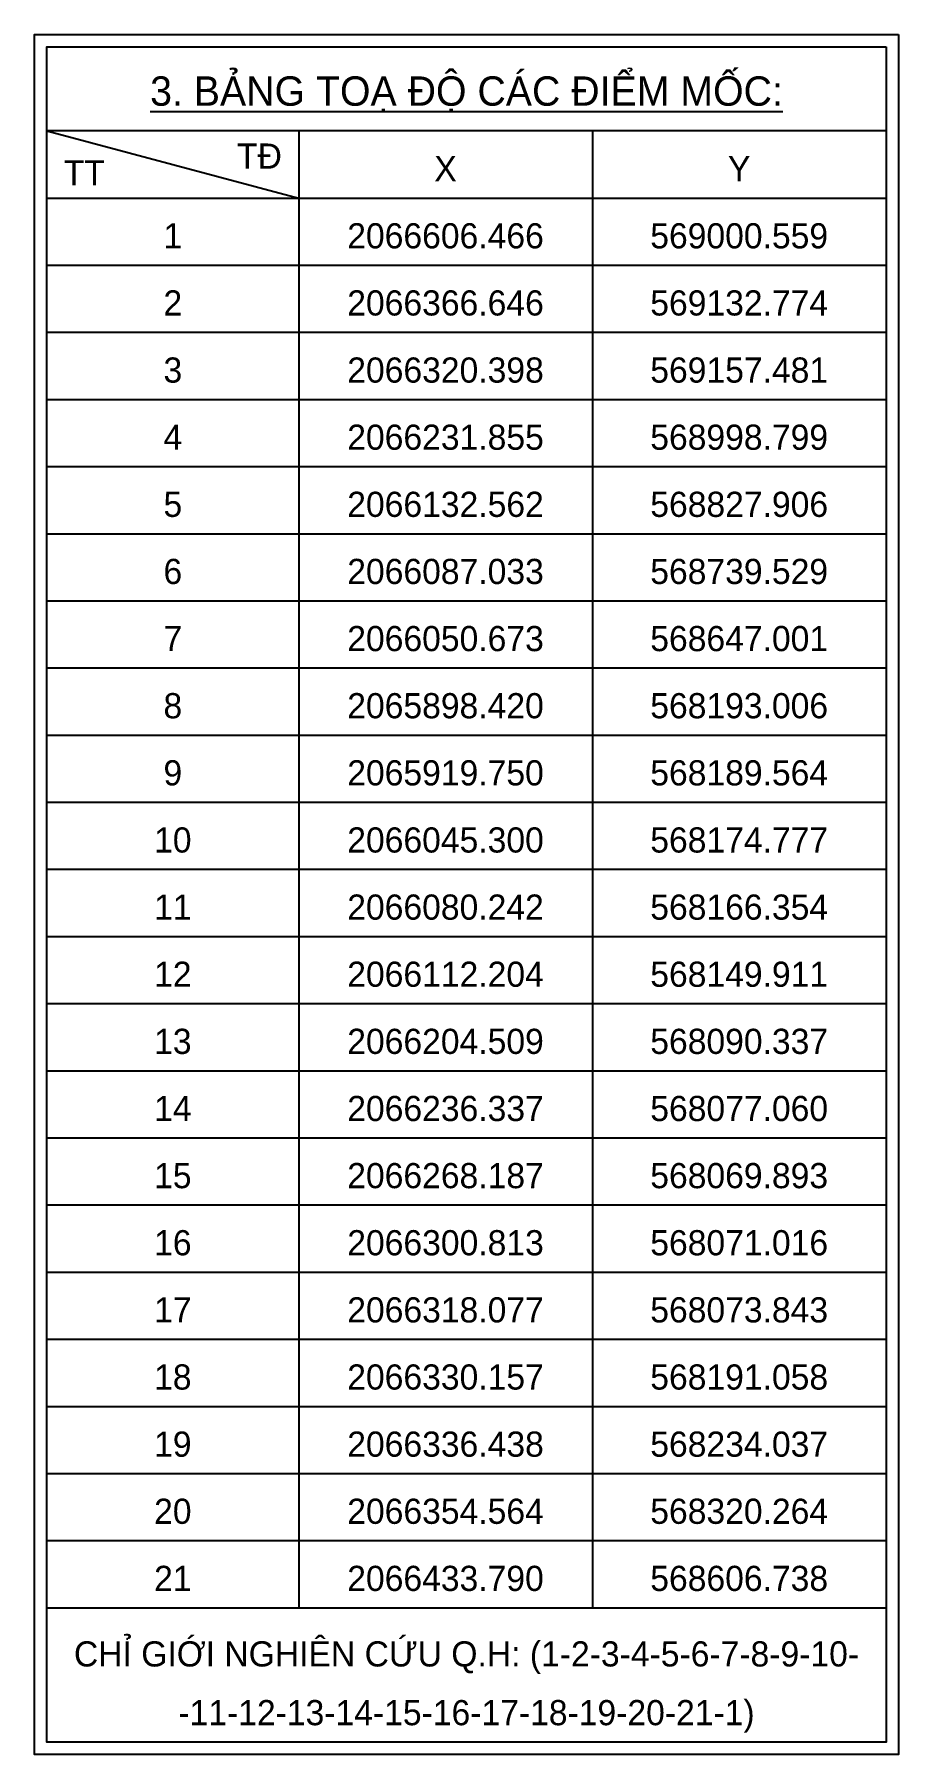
# Model space of a CAD drawing. Header units: millimetres. Extents: x 0 to 571985, y 0 to 2066666.
# Drawn here: x 571831.4 to 571985.4, y 2066175.3 to 2066481.7 of the extents above; entities that cross this region are included whole.
import ezdxf
from ezdxf.enums import TextEntityAlignment as Align

# ---------------------------------------------------------------- set-up
doc = ezdxf.new("R2010")
doc.units = ezdxf.units.MM
doc.layers.add('ghi_chu', color=7, linetype='Continuous')
doc.styles.add('avantH', font='', dxfattribs={"height": 10})
doc.styles.get('avantH').set_extended_font_data('.VnAvantH')

# ---------------------------------------------------------------- blocks, each defined once
blk = doc.blocks.new('ghi_Eu-bg toa do')
at = {"color": 32}
blk.add_wipeout([(-103, 205), (0, 205), (0, 0), (-103, 0)], dxfattribs=at).dxf.layer = 'ghi_chu'
at = {"layer": 'ghi_chu', "color": 32, "lineweight": -2}
blk.add_lwpolyline([(0, 205), (0, 0), (-103, 0), (-103, 205)], close=True, dxfattribs=at)
at = {"layer": 'ghi_chu', "lineweight": -2}
blk.add_lwpolyline([(-1.5, 203.5), (-1.5, 1.5), (-101.5, 1.5), (-101.5, 203.5)], close=True, dxfattribs=at)
at = {"layer": 'ghi_chu', "color": 32, "lineweight": -2}
for points in [[(-101.5, 193.5), (-71.5, 185.5)], [(-71.5, 193.5), (-71.5, 17.5)], [(-36.5, 193.5), (-36.5, 17.5)], [(-101.5, 185.5), (-1.5, 185.5)], [(-101.5, 177.5), (-1.5, 177.5)], [(-101.5, 169.5), (-1.5, 169.5)], [(-101.5, 161.5), (-1.5, 161.5)], [(-101.5, 153.5), (-1.5, 153.5)], [(-101.5, 145.5), (-1.5, 145.5)], [(-101.5, 137.5), (-1.5, 137.5)], [(-101.5, 129.5), (-1.5, 129.5)], [(-101.5, 121.5), (-1.5, 121.5)], [(-101.5, 113.5), (-1.5, 113.5)], [(-101.5, 105.5), (-1.5, 105.5)], [(-101.5, 97.5), (-1.5, 97.5)], [(-101.5, 89.5), (-1.5, 89.5)], [(-101.5, 81.5), (-1.5, 81.5)], [(-101.5, 73.5), (-1.5, 73.5)], [(-101.5, 65.5), (-1.5, 65.5)], [(-101.5, 57.5), (-1.5, 57.5)], [(-101.5, 49.5), (-1.5, 49.5)], [(-101.5, 41.5), (-1.5, 41.5)], [(-101.5, 33.5), (-1.5, 33.5)], [(-101.5, 25.5), (-1.5, 25.5)]]:
    blk.add_lwpolyline(points, dxfattribs=at)
at = {"layer": 'ghi_chu', "lineweight": -2}
for points in [[(-1.5, 193.5), (-101.5, 193.5)], [(-101.5, 17.5), (-1.5, 17.5)]]:
    blk.add_lwpolyline(points, dxfattribs=at)
at = {"layer": 'ghi_chu', "lineweight": -2, "style": 'avantH'}
for s, height, p in [('%%U3. b¶ng to¹ ®é c¸c ®iÓm mèc:', 3.5, (-51.5, 196.5)), ('x', 3, (-54, 187.5)), ('y', 3, (-19, 187.5)), ('1', 3, (-86.5, 179.5)), ('2066606.466', 3, (-54, 179.5)), ('569000.559', 3, (-19, 179.5)), ('2', 3, (-86.5, 171.5)), ('2066366.646', 3, (-54, 171.5)), ('569132.774', 3, (-19, 171.5)), ('3', 3, (-86.5, 163.5)), ('2066320.398', 3, (-54, 163.5)), ('569157.481', 3, (-19, 163.5)), ('4', 3, (-86.5, 155.5)), ('2066231.855', 3, (-54, 155.5)), ('568998.799', 3, (-19, 155.5)), ('5', 3, (-86.5, 147.5)), ('2066132.562', 3, (-54, 147.5)), ('568827.906', 3, (-19, 147.5)), ('6', 3, (-86.5, 139.5)), ('2066087.033', 3, (-54, 139.5)), ('568739.529', 3, (-19, 139.5)), ('7', 3, (-86.5, 131.5)), ('2066050.673', 3, (-54, 131.5)), ('568647.001', 3, (-19, 131.5)), ('8', 3, (-86.5, 123.5)), ('2065898.420', 3, (-54, 123.5)), ('568193.006', 3, (-19, 123.5)), ('9', 3, (-86.5, 115.5)), ('2065919.750', 3, (-54, 115.5)), ('568189.564', 3, (-19, 115.5)), ('10', 3, (-86.5, 107.5)), ('2066045.300', 3, (-54, 107.5)), ('568174.777', 3, (-19, 107.5)), ('2066080.242', 3, (-54, 99.5)), ('568166.354', 3, (-19, 99.5)), ('11', 3, (-86.5, 99.5)), ('12', 3, (-86.5, 91.5)), ('2066112.204', 3, (-54, 91.5)), ('568149.911', 3, (-19, 91.5)), ('13', 3, (-86.5, 83.5)), ('2066204.509', 3, (-54, 83.5)), ('568090.337', 3, (-19, 83.5)), ('14', 3, (-86.5, 75.5)), ('2066236.337', 3, (-54, 75.5)), ('568077.060', 3, (-19, 75.5)), ('15', 3, (-86.5, 67.5)), ('2066268.187', 3, (-54, 67.5)), ('568069.893', 3, (-19, 67.5)), ('16', 3, (-86.5, 59.5)), ('2066300.813', 3, (-54, 59.5)), ('568071.016', 3, (-19, 59.5)), ('17', 3, (-86.5, 51.5)), ('2066318.077', 3, (-54, 51.5)), ('568073.843', 3, (-19, 51.5)), ('18', 3, (-86.5, 43.5)), ('2066330.157', 3, (-54, 43.5)), ('568191.058', 3, (-19, 43.5)), ('19', 3, (-86.5, 35.5)), ('2066336.438', 3, (-54, 35.5)), ('568234.037', 3, (-19, 35.5)), ('20', 3, (-86.5, 27.5)), ('2066354.564', 3, (-54, 27.5)), ('568320.264', 3, (-19, 27.5)), ('21', 3, (-86.5, 19.5)), ('2066433.790', 3, (-54, 19.5)), ('568606.738', 3, (-19, 19.5)), ('chØ giíi nghiªn cøu q.h: (1-2-3-4-5-6-7-8-9-10-', 3, (-51.5, 10.5)), ('-11-12-13-14-15-16-17-18-19-20-21-1)', 3, (-51.5, 3.5))]:
    blk.add_text(s, height=height, dxfattribs=at).set_placement(p, align=Align.CENTER)
blk.add_text('t®', height=3, dxfattribs=at).set_placement((-73.5, 189), align=Align.RIGHT)
blk.add_text('tt', height=3, dxfattribs=at).set_placement((-99.5, 187))

msp = doc.modelspace()

# ---------------------------------------------------------------- block references
at = {"layer": 'ghi_chu', "xscale": 1.494985664296516, "yscale": 1.494985664296516, "zscale": 1.494985664296516}
msp.add_blockref('ghi_Eu-bg toa do', (571985.43, 2066175.26), dxfattribs=at)

doc.saveas('drawing.dxf')
